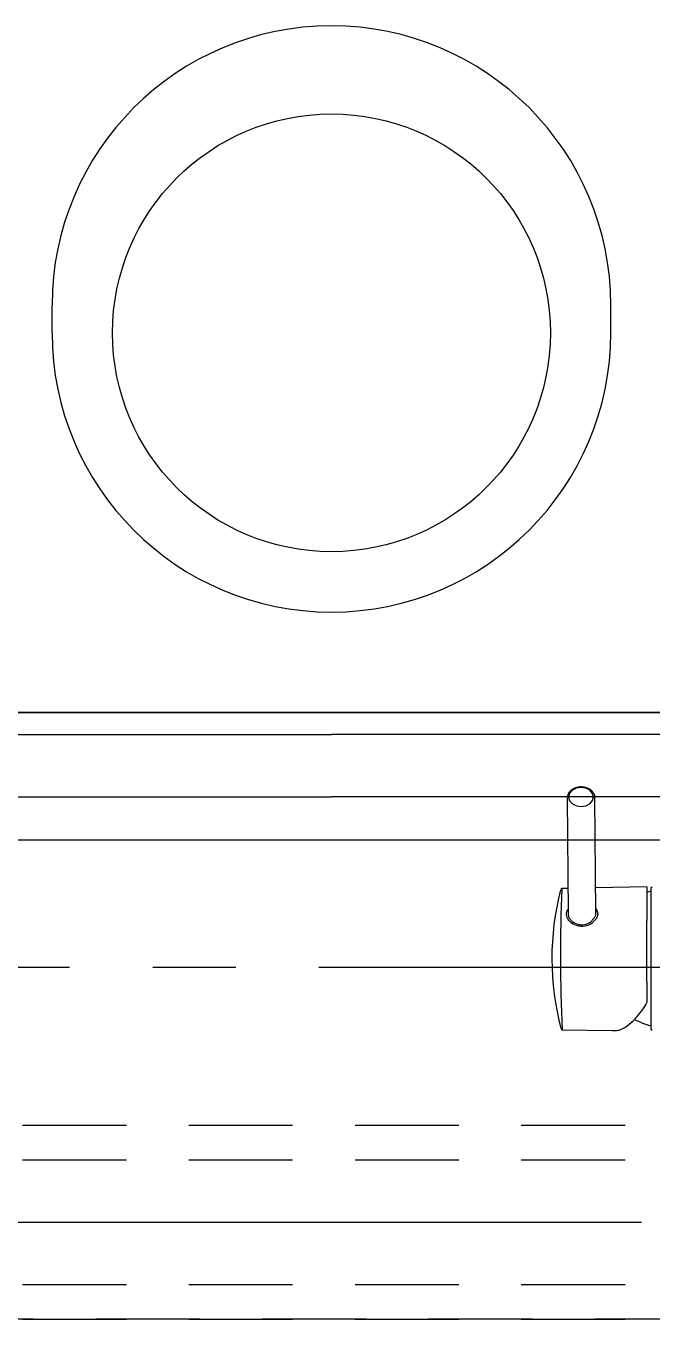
# Model space of a CAD drawing. Header units: millimetres. Extents: x 8300 to 98248, y -10383 to 40000.
# Drawn here: x 27594.2 to 27820.2, y 21773 to 22239.8 of the extents above; entities that cross this region are included whole.
import ezdxf

# ---------------------------------------------------------------- set-up
doc = ezdxf.new("R2010")
doc.units = ezdxf.units.MM
doc.header["$LTSCALE"] = 300
for name, pattern in [('CADEWA_LINE5', [1.2, 0.9, -0.1, 0.1, -0.1]), ('CADEWA_LINE6', [2.1, 1.8, -0.1, 0.1, -0.1]), ('DASH-S', [0.2, 0.125, -0.075])]:
    doc.linetypes.add(name, pattern=pattern)
doc.layers.add('K建0_壁', color=7, linetype='CONTINUOUS')
doc.layers.add('通り芯', color=7, linetype='CONTINUOUS')

msp = doc.modelspace()

# ---------------------------------------------------------------- linework, layer by layer
at = {"layer": 'K建0_壁', "color": 250, "linetype": 'Continuous', "lineweight": -3}
for p, q in [((27603.7, 22129), (27603.7, 22139)), ((27805.3, 22129), (27805.3, 22139)), ((27360.24, 21984), (27704.5, 21984)), ((28048.76, 21984), (27704.5, 21984)), ((27354, 21961.5), (27704.5, 21961.5)), ((28055, 21961.5), (27704.5, 21961.5)), ((27789.58, 21961.07), (27789.89, 21919.61)), ((27799.89, 21919.81), (27799.58, 21961.15)), ((27359, 21946), (28050, 21946)), ((27789.82, 21928.44), (27787.62, 21928.4)), ((27818.34, 21929.02), (27799.82, 21928.64)), ((27819.7, 21928.46), (27819.7, 21877.85)), ((27818.3, 21921.68), (27818.3, 21921.71)), ((27818.3, 21916.81), (27818.3, 21916.87)), ((27818.38, 21887.85), (27818.39, 21888.32)), ((27787.77, 21877.44), (27805.89, 21877.18))]:
    msp.add_line(p, q, dxfattribs=at)
at = {"layer": 'K建0_壁', "color": 250, "linetype": 'DASH-S', "lineweight": -3}
for p, q in [((27233, 21843), (29157, 21843)), ((27233, 21830.5), (29169.5, 21830.5)), ((27233, 21785.5), (29169.5, 21785.5)), ((29157, 21773), (27233, 21773)), ((27233, 21773), (29157, 21773))]:
    msp.add_line(p, q, dxfattribs=at)
at = {"layer": 'K建0_壁', "color": 250, "linetype": 'CADEWA_LINE5', "lineweight": -3}
msp.add_line((27186.31, 21808), (29227.32, 21808), dxfattribs=at)
at = {"layer": 'K建0_壁', "color": 250, "linetype": 'Continuous', "lineweight": -3}
for points in [[(27704.5, 21992), (27417, 21992), (27704.5, 21992), (27992, 21992)], [(27790.07, 21961.4), (27790.43, 21960.08), (27791.41, 21958.97), (27792.88, 21958.24), (27794.6, 21957.99), (27796.32, 21958.26), (27797.77, 21959.02), (27798.74, 21960.15), (27799.07, 21961.47), (27798.72, 21962.78), (27797.74, 21963.9), (27796.27, 21964.63), (27794.55, 21964.88), (27792.83, 21964.61), (27791.37, 21963.85), (27790.41, 21962.72)]]:
    msp.add_lwpolyline(points, close=True, dxfattribs=at)
for points in [[(27799.56, 21960.89), (27799.56, 21960.96), (27799.56, 21961.02), (27799.57, 21961.09), (27799.57, 21961.15), (27799.57, 21961.27), (27799.58, 21961.39), (27799.58, 21961.5), (27799.57, 21961.62), (27799.55, 21961.81), (27799.5, 21962), (27799.43, 21962.18), (27799.36, 21962.37), (27799.27, 21962.55), (27799.18, 21962.73), (27799.08, 21962.9), (27798.97, 21963.07), (27798.84, 21963.24), (27798.71, 21963.4), (27798.56, 21963.55), (27798.41, 21963.7), (27798.24, 21963.85), (27798.07, 21963.99), (27797.89, 21964.11), (27797.71, 21964.24), (27797.51, 21964.35), (27797.3, 21964.46), (27797.1, 21964.56), (27796.88, 21964.65), (27796.66, 21964.74), (27796.43, 21964.81), (27796.2, 21964.88), (27795.97, 21964.94), (27795.73, 21964.98), (27795.49, 21965.02), (27795.24, 21965.05), (27795, 21965.07), (27794.75, 21965.08), (27794.5, 21965.08), (27794.26, 21965.08), (27794.01, 21965.06), (27793.77, 21965.03), (27793.52, 21964.99), (27793.28, 21964.95), (27793.04, 21964.89), (27792.81, 21964.83), (27792.58, 21964.76), (27792.36, 21964.67), (27792.13, 21964.58), (27791.92, 21964.48), (27791.71, 21964.38), (27791.51, 21964.26), (27791.31, 21964.13), (27791.13, 21964), (27790.95, 21963.87), (27790.79, 21963.72), (27790.62, 21963.56), (27790.47, 21963.41), (27790.33, 21963.24), (27790.2, 21963.07), (27790.08, 21962.89), (27789.98, 21962.72), (27789.89, 21962.54), (27789.81, 21962.35), (27789.73, 21962.16), (27789.67, 21962.01), (27789.62, 21961.85), (27789.59, 21961.7), (27789.57, 21961.54), (27789.57, 21961.46), (27789.58, 21961.38), (27789.58, 21961.3), (27789.59, 21961.21), (27789.59, 21961.19), (27789.6, 21961.17), (27789.6, 21961.15), (27789.6, 21961.13)], [(27799.57, 21960.91), (27799.57, 21960.94), (27799.57, 21960.97), (27799.58, 21961), (27799.58, 21961.03), (27799.58, 21961.06), (27799.58, 21961.09), (27799.58, 21961.12), (27799.58, 21961.15)], [(27799.95, 21921.05), (27799.99, 21920.98), (27800.04, 21920.92), (27800.08, 21920.85), (27800.12, 21920.78), (27800.15, 21920.71), (27800.18, 21920.63), (27800.21, 21920.56), (27800.24, 21920.49), (27800.36, 21920.16), (27800.47, 21919.82), (27800.54, 21919.49), (27800.57, 21919.14), (27800.54, 21918.83), (27800.47, 21918.52), (27800.37, 21918.22), (27800.22, 21917.93), (27800.04, 21917.66), (27799.83, 21917.41), (27799.61, 21917.17), (27799.38, 21916.94)], [(27799.38, 21916.94), (27799.18, 21916.67), (27798.98, 21916.42), (27798.77, 21916.17), (27798.54, 21915.95), (27798.24, 21915.72), (27797.93, 21915.53), (27797.59, 21915.36), (27797.24, 21915.22), (27796.56, 21914.99), (27795.86, 21914.83), (27795.15, 21914.75), (27794.43, 21914.75), (27794.05, 21914.78), (27793.67, 21914.84), (27793.3, 21914.92), (27792.93, 21915.03), (27792.29, 21915.27), (27791.68, 21915.58), (27791.11, 21915.96), (27790.58, 21916.4), (27790.34, 21916.65), (27790.12, 21916.91), (27789.91, 21917.19), (27789.74, 21917.48), (27789.54, 21917.93), (27789.4, 21918.4), (27789.32, 21918.89), (27789.3, 21919.39), (27789.31, 21919.59), (27789.33, 21919.79), (27789.37, 21919.99), (27789.43, 21920.18), (27789.51, 21920.35), (27789.6, 21920.52), (27789.71, 21920.69), (27789.82, 21920.85)], [(27789.89, 21919.62), (27789.89, 21919.57), (27789.89, 21919.52), (27789.89, 21919.47), (27789.89, 21919.42), (27789.9, 21919.37), (27789.9, 21919.31), (27789.91, 21919.26), (27789.91, 21919.21), (27789.95, 21918.9), (27790, 21918.58), (27790.07, 21918.28), (27790.18, 21917.98), (27790.32, 21917.7), (27790.49, 21917.44), (27790.7, 21917.2), (27790.92, 21916.97), (27791.4, 21916.55), (27791.92, 21916.18), (27792.47, 21915.88), (27793.06, 21915.65), (27793.4, 21915.54), (27793.74, 21915.46), (27794.09, 21915.41), (27794.44, 21915.37), (27795.1, 21915.37), (27795.75, 21915.44), (27796.39, 21915.59), (27797.01, 21915.81), (27797.33, 21915.95), (27797.64, 21916.11), (27797.93, 21916.29), (27798.2, 21916.51), (27798.41, 21916.72), (27798.6, 21916.95), (27798.78, 21917.19), (27798.96, 21917.43)], [(27798.96, 21917.43), (27799.12, 21917.61), (27799.28, 21917.79), (27799.43, 21917.97), (27799.57, 21918.17), (27799.68, 21918.37), (27799.77, 21918.58), (27799.84, 21918.8), (27799.89, 21919.02), (27799.91, 21919.22), (27799.91, 21919.42), (27799.9, 21919.62), (27799.89, 21919.82)], [(27818.39, 21888.32), (27818.38, 21888.35), (27818.38, 21888.39), (27818.38, 21888.42), (27818.38, 21888.46), (27818.38, 21888.49), (27818.38, 21888.53), (27818.38, 21888.56), (27818.38, 21888.6), (27818.38, 21888.63), (27818.38, 21888.67), (27818.38, 21888.71), (27818.38, 21888.74), (27818.38, 21888.81), (27818.38, 21888.87), (27818.38, 21888.94), (27818.38, 21889), (27818.38, 21889.07), (27818.38, 21889.14), (27818.38, 21889.2), (27818.38, 21889.27), (27818.38, 21889.34), (27818.38, 21889.41), (27818.38, 21889.47), (27818.38, 21889.54), (27818.38, 21889.61), (27818.38, 21889.67), (27818.38, 21889.74), (27818.38, 21889.81), (27818.38, 21889.88), (27818.38, 21889.95), (27818.38, 21890.01), (27818.38, 21890.08), (27818.38, 21890.15), (27818.38, 21890.22), (27818.37, 21890.29), (27818.37, 21890.36), (27818.37, 21890.43), (27818.37, 21890.49), (27818.37, 21890.56), (27818.37, 21890.63), (27818.37, 21890.7), (27818.37, 21890.77), (27818.37, 21890.84), (27818.37, 21890.91), (27818.37, 21890.98), (27818.37, 21891.05), (27818.37, 21891.12), (27818.37, 21891.19), (27818.37, 21891.26), (27818.37, 21891.33), (27818.37, 21891.4), (27818.37, 21891.47), (27818.37, 21891.54), (27818.37, 21891.61), (27818.37, 21891.69), (27818.37, 21891.76), (27818.37, 21891.83), (27818.37, 21891.9), (27818.37, 21891.97), (27818.37, 21892.04), (27818.37, 21892.11), (27818.37, 21892.19), (27818.37, 21892.26), (27818.36, 21892.33), (27818.36, 21892.4), (27818.36, 21892.47), (27818.36, 21892.55), (27818.36, 21892.62), (27818.36, 21892.69), (27818.36, 21892.76), (27818.36, 21892.84), (27818.36, 21892.91), (27818.36, 21892.98), (27818.36, 21893.06), (27818.36, 21893.13), (27818.36, 21893.2), (27818.36, 21893.28), (27818.36, 21893.35), (27818.36, 21893.42), (27818.36, 21893.5), (27818.36, 21893.57), (27818.36, 21893.64), (27818.36, 21893.72), (27818.36, 21893.79), (27818.36, 21893.87), (27818.36, 21893.94), (27818.36, 21894.01), (27818.36, 21894.09), (27818.36, 21894.16), (27818.36, 21894.24), (27818.36, 21894.31), (27818.36, 21894.39), (27818.36, 21894.46), (27818.36, 21894.54), (27818.35, 21894.61), (27818.35, 21894.69), (27818.35, 21894.76), (27818.35, 21894.84), (27818.35, 21894.91), (27818.35, 21894.99), (27818.35, 21895.06), (27818.35, 21895.14), (27818.35, 21895.21), (27818.35, 21895.29), (27818.35, 21895.36), (27818.35, 21895.44), (27818.35, 21895.52), (27818.35, 21895.59), (27818.35, 21895.67), (27818.35, 21895.74), (27818.35, 21895.82), (27818.35, 21895.9), (27818.35, 21895.97), (27818.35, 21896.05), (27818.35, 21896.12), (27818.35, 21896.2), (27818.35, 21896.28), (27818.35, 21896.35), (27818.35, 21896.43), (27818.35, 21896.51), (27818.35, 21896.58), (27818.35, 21896.66), (27818.35, 21896.74), (27818.35, 21896.82), (27818.35, 21896.89), (27818.35, 21896.97), (27818.35, 21897.05), (27818.34, 21897.12), (27818.34, 21897.2), (27818.34, 21897.28), (27818.34, 21897.36), (27818.34, 21897.43), (27818.34, 21897.51), (27818.34, 21897.59), (27818.34, 21897.67), (27818.34, 21897.74), (27818.34, 21897.82), (27818.34, 21897.9), (27818.34, 21897.98), (27818.34, 21898.06), (27818.34, 21898.13), (27818.34, 21898.21), (27818.34, 21898.29), (27818.34, 21898.37), (27818.34, 21898.45), (27818.34, 21898.52), (27818.34, 21898.6), (27818.34, 21898.68), (27818.34, 21898.76), (27818.34, 21898.84), (27818.34, 21898.91), (27818.34, 21898.99), (27818.34, 21899.07), (27818.34, 21899.15), (27818.34, 21899.23), (27818.34, 21899.31), (27818.34, 21899.39), (27818.34, 21899.46), (27818.34, 21899.54), (27818.34, 21899.62), (27818.34, 21899.7), (27818.34, 21899.78), (27818.33, 21899.86), (27818.33, 21899.94), (27818.33, 21900.02), (27818.33, 21900.1), (27818.33, 21900.17), (27818.33, 21900.25), (27818.33, 21900.33), (27818.33, 21900.41), (27818.33, 21900.49), (27818.33, 21900.57), (27818.33, 21900.65), (27818.33, 21900.73), (27818.33, 21900.81), (27818.33, 21900.89), (27818.33, 21900.96), (27818.33, 21901.04), (27818.33, 21901.12), (27818.33, 21901.2), (27818.33, 21901.28), (27818.33, 21901.36), (27818.33, 21901.44), (27818.33, 21901.52), (27818.33, 21901.6), (27818.33, 21901.68), (27818.33, 21901.76), (27818.33, 21901.84), (27818.33, 21901.92), (27818.33, 21902), (27818.33, 21902.08), (27818.33, 21902.15), (27818.33, 21902.23), (27818.33, 21902.31), (27818.33, 21902.39), (27818.33, 21902.47), (27818.33, 21902.55), (27818.33, 21902.63), (27818.33, 21902.71), (27818.33, 21902.79), (27818.33, 21902.87), (27818.33, 21902.95), (27818.32, 21903.03), (27818.32, 21903.11), (27818.32, 21903.19), (27818.32, 21903.27), (27818.32, 21903.35), (27818.32, 21903.43), (27818.32, 21903.5), (27818.32, 21903.58), (27818.32, 21903.66), (27818.32, 21903.74), (27818.32, 21903.82), (27818.32, 21903.9), (27818.32, 21903.98), (27818.32, 21904.06), (27818.32, 21904.14), (27818.32, 21904.22), (27818.32, 21904.3), (27818.32, 21904.38), (27818.32, 21904.46), (27818.32, 21904.54), (27818.32, 21904.62), (27818.32, 21904.7), (27818.32, 21904.78), (27818.32, 21904.85), (27818.32, 21904.93), (27818.32, 21905.01), (27818.32, 21905.09), (27818.32, 21905.17), (27818.32, 21905.25), (27818.32, 21905.33), (27818.32, 21905.41), (27818.32, 21905.49), (27818.32, 21905.57), (27818.32, 21905.65), (27818.32, 21905.73), (27818.32, 21905.8), (27818.32, 21905.88), (27818.32, 21905.96), (27818.32, 21906.04), (27818.32, 21906.12), (27818.32, 21906.2), (27818.32, 21906.28), (27818.32, 21906.36), (27818.32, 21906.44), (27818.32, 21906.51), (27818.32, 21906.59), (27818.31, 21906.67), (27818.31, 21906.75), (27818.31, 21906.83), (27818.31, 21906.91), (27818.31, 21906.99), (27818.31, 21907.06), (27818.31, 21907.14), (27818.31, 21907.22), (27818.31, 21907.3), (27818.31, 21907.38), (27818.31, 21907.46), (27818.31, 21907.53), (27818.31, 21907.61), (27818.31, 21907.69), (27818.31, 21907.77), (27818.31, 21907.85), (27818.31, 21907.92), (27818.31, 21908), (27818.31, 21908.08), (27818.31, 21908.16), (27818.31, 21908.24), (27818.31, 21908.31), (27818.31, 21908.39), (27818.31, 21908.47), (27818.31, 21908.55), (27818.31, 21908.62), (27818.31, 21908.7), (27818.31, 21908.78), (27818.31, 21908.86), (27818.31, 21908.93), (27818.31, 21909.01), (27818.31, 21909.09), (27818.31, 21909.17), (27818.31, 21909.24), (27818.31, 21909.32), (27818.31, 21909.4), (27818.31, 21909.47), (27818.31, 21909.55), (27818.31, 21909.63), (27818.31, 21909.7), (27818.31, 21909.71), (27818.31, 21909.71), (27818.31, 21909.72), (27818.31, 21909.72), (27818.31, 21909.73), (27818.31, 21909.73), (27818.31, 21909.73), (27818.31, 21909.74), (27818.31, 21909.74), (27818.31, 21909.75), (27818.31, 21909.75), (27818.31, 21909.76), (27818.31, 21909.76), (27818.31, 21909.76), (27818.31, 21909.77), (27818.31, 21909.77), (27818.31, 21909.78), (27818.31, 21909.78), (27818.31, 21909.79), (27818.31, 21909.79), (27818.31, 21909.79), (27818.31, 21909.8), (27818.31, 21909.8), (27818.31, 21909.81), (27818.31, 21909.81), (27818.31, 21909.82), (27818.31, 21909.82), (27818.31, 21909.82), (27818.31, 21909.83), (27818.31, 21909.83), (27818.31, 21909.84), (27818.31, 21909.84), (27818.31, 21909.85), (27818.31, 21909.85), (27818.31, 21909.85), (27818.31, 21909.86), (27818.31, 21909.86), (27818.31, 21909.87), (27818.31, 21909.87), (27818.31, 21909.88), (27818.31, 21909.88), (27818.31, 21909.88), (27818.31, 21909.89), (27818.31, 21909.89), (27818.31, 21909.9), (27818.31, 21909.9), (27818.31, 21909.91), (27818.31, 21909.91), (27818.31, 21909.91), (27818.31, 21909.92), (27818.31, 21909.92), (27818.31, 21909.93), (27818.31, 21909.93), (27818.31, 21909.94), (27818.31, 21909.94), (27818.31, 21909.94), (27818.31, 21909.95), (27818.31, 21909.95), (27818.31, 21909.96), (27818.31, 21909.96), (27818.31, 21909.97), (27818.31, 21909.97), (27818.31, 21909.97), (27818.31, 21909.98), (27818.31, 21909.98), (27818.31, 21909.99), (27818.31, 21909.99), (27818.31, 21910), (27818.31, 21910), (27818.31, 21910), (27818.31, 21910.01), (27818.31, 21910.01), (27818.31, 21910.02), (27818.31, 21910.02), (27818.31, 21910.03), (27818.31, 21910.03), (27818.31, 21910.03), (27818.31, 21910.04), (27818.31, 21910.04), (27818.31, 21910.05), (27818.31, 21910.05), (27818.31, 21910.06), (27818.31, 21910.06), (27818.31, 21910.06), (27818.31, 21910.07), (27818.31, 21910.07), (27818.31, 21910.08), (27818.31, 21910.08), (27818.31, 21910.09), (27818.31, 21910.09), (27818.31, 21910.09), (27818.31, 21910.1), (27818.31, 21910.1), (27818.31, 21910.11), (27818.31, 21910.11), (27818.31, 21910.12), (27818.31, 21910.12), (27818.31, 21910.12), (27818.31, 21910.13), (27818.31, 21910.13), (27818.31, 21910.14), (27818.31, 21910.14), (27818.31, 21910.15), (27818.31, 21910.15), (27818.31, 21910.15), (27818.31, 21910.16), (27818.31, 21910.16), (27818.31, 21910.17), (27818.31, 21910.17), (27818.31, 21910.18), (27818.31, 21910.18), (27818.31, 21910.18), (27818.31, 21910.19), (27818.31, 21910.19), (27818.31, 21910.2), (27818.31, 21910.2), (27818.31, 21910.21), (27818.31, 21910.21), (27818.31, 21910.21), (27818.31, 21910.22), (27818.31, 21910.22), (27818.31, 21910.23), (27818.31, 21910.23), (27818.31, 21910.24), (27818.31, 21910.24), (27818.31, 21910.24), (27818.31, 21910.25), (27818.31, 21910.25), (27818.31, 21910.26), (27818.31, 21910.26), (27818.31, 21910.27), (27818.31, 21910.27), (27818.31, 21910.27), (27818.31, 21910.28), (27818.31, 21910.28), (27818.31, 21910.29), (27818.31, 21910.29), (27818.31, 21910.3), (27818.31, 21910.3), (27818.31, 21910.3), (27818.31, 21910.31), (27818.31, 21910.31), (27818.31, 21910.32), (27818.31, 21910.32), (27818.31, 21910.33), (27818.31, 21910.33), (27818.31, 21910.33), (27818.31, 21910.34), (27818.31, 21910.34), (27818.31, 21910.35), (27818.31, 21910.35), (27818.31, 21910.36), (27818.31, 21910.36), (27818.31, 21910.36), (27818.31, 21910.37), (27818.31, 21910.37), (27818.31, 21910.38), (27818.31, 21910.38), (27818.31, 21910.39), (27818.31, 21910.39), (27818.31, 21910.39), (27818.31, 21910.4), (27818.31, 21910.4), (27818.31, 21910.41), (27818.31, 21910.41), (27818.31, 21910.42), (27818.31, 21910.42), (27818.31, 21910.42), (27818.31, 21910.43), (27818.31, 21910.43), (27818.31, 21910.44), (27818.31, 21910.44), (27818.31, 21910.45), (27818.31, 21910.45), (27818.31, 21910.46), (27818.31, 21910.46), (27818.31, 21910.46), (27818.31, 21910.47), (27818.31, 21910.47), (27818.31, 21910.48), (27818.31, 21910.48), (27818.31, 21910.49), (27818.31, 21910.49), (27818.31, 21910.49), (27818.31, 21910.5), (27818.31, 21910.5), (27818.31, 21910.51), (27818.31, 21910.51), (27818.31, 21910.52), (27818.31, 21910.52), (27818.31, 21910.52), (27818.31, 21910.53), (27818.31, 21910.53), (27818.31, 21910.54), (27818.31, 21910.54), (27818.31, 21910.55), (27818.31, 21910.55), (27818.31, 21910.55), (27818.31, 21910.56), (27818.31, 21910.56), (27818.31, 21910.57), (27818.31, 21910.57), (27818.31, 21910.58), (27818.31, 21910.58), (27818.31, 21910.58), (27818.31, 21910.59), (27818.31, 21910.59), (27818.31, 21910.6), (27818.31, 21910.6), (27818.31, 21910.61), (27818.31, 21910.61), (27818.31, 21910.61), (27818.31, 21910.62), (27818.31, 21910.62), (27818.31, 21910.63), (27818.31, 21910.63), (27818.31, 21910.64), (27818.31, 21910.64), (27818.31, 21910.64), (27818.31, 21910.65), (27818.31, 21910.65), (27818.31, 21910.66), (27818.31, 21910.66), (27818.31, 21910.67), (27818.31, 21910.67), (27818.31, 21910.67), (27818.31, 21910.68), (27818.31, 21910.68), (27818.31, 21910.69), (27818.31, 21910.69), (27818.31, 21910.7), (27818.31, 21910.7), (27818.31, 21910.7), (27818.31, 21910.71), (27818.31, 21910.71), (27818.31, 21910.72), (27818.31, 21910.72), (27818.31, 21910.73), (27818.31, 21910.73), (27818.31, 21910.73), (27818.31, 21910.74), (27818.31, 21910.74), (27818.31, 21910.75), (27818.31, 21910.75), (27818.31, 21910.76), (27818.31, 21910.76), (27818.31, 21910.76), (27818.31, 21910.77), (27818.31, 21910.77), (27818.31, 21910.78), (27818.31, 21910.78), (27818.31, 21910.79), (27818.31, 21910.79), (27818.31, 21910.79), (27818.31, 21910.8), (27818.31, 21910.8), (27818.31, 21910.81), (27818.31, 21910.81), (27818.31, 21910.82), (27818.31, 21910.82), (27818.31, 21910.82), (27818.31, 21910.83), (27818.31, 21910.83), (27818.31, 21910.84), (27818.31, 21910.84), (27818.31, 21910.85), (27818.31, 21910.85), (27818.31, 21910.85), (27818.31, 21910.86), (27818.31, 21910.86), (27818.31, 21910.87), (27818.31, 21910.87), (27818.31, 21910.88), (27818.31, 21910.88), (27818.31, 21910.88), (27818.31, 21910.89), (27818.31, 21910.89), (27818.31, 21910.9), (27818.31, 21910.9), (27818.31, 21910.91), (27818.31, 21910.91), (27818.31, 21910.91), (27818.31, 21910.92), (27818.31, 21910.92), (27818.31, 21910.93), (27818.31, 21910.93), (27818.31, 21910.94), (27818.31, 21910.94), (27818.31, 21910.94), (27818.31, 21910.95), (27818.31, 21910.95), (27818.31, 21910.96), (27818.31, 21910.96), (27818.31, 21910.97), (27818.31, 21910.97), (27818.31, 21910.97), (27818.31, 21910.98), (27818.31, 21910.98), (27818.31, 21910.99), (27818.31, 21910.99), (27818.31, 21911), (27818.31, 21911), (27818.31, 21911), (27818.31, 21911.01), (27818.31, 21911.01), (27818.31, 21911.02), (27818.31, 21911.02), (27818.31, 21911.03), (27818.31, 21911.03), (27818.31, 21911.03), (27818.31, 21911.04), (27818.31, 21911.04), (27818.31, 21911.05), (27818.31, 21911.05), (27818.31, 21911.06), (27818.31, 21911.06), (27818.31, 21911.07), (27818.31, 21911.07), (27818.31, 21911.07), (27818.31, 21911.08), (27818.31, 21911.08), (27818.31, 21911.09), (27818.31, 21911.09), (27818.31, 21911.1), (27818.31, 21911.1), (27818.31, 21911.1), (27818.31, 21911.11), (27818.31, 21911.11), (27818.31, 21911.12), (27818.31, 21911.12), (27818.31, 21911.13), (27818.31, 21911.13), (27818.31, 21911.13), (27818.31, 21911.14), (27818.31, 21911.14), (27818.31, 21911.15), (27818.31, 21911.15), (27818.31, 21911.16), (27818.31, 21911.16), (27818.31, 21911.16), (27818.31, 21911.17), (27818.31, 21911.17), (27818.31, 21911.18), (27818.31, 21911.18), (27818.31, 21911.19), (27818.31, 21911.19), (27818.31, 21911.19), (27818.31, 21911.2), (27818.31, 21911.2), (27818.31, 21911.21), (27818.31, 21911.21), (27818.31, 21911.22), (27818.31, 21911.22), (27818.31, 21911.22), (27818.31, 21911.23), (27818.31, 21911.23), (27818.31, 21911.24), (27818.31, 21911.24), (27818.31, 21911.25), (27818.31, 21911.25), (27818.31, 21911.25), (27818.31, 21911.26), (27818.3, 21911.26), (27818.3, 21911.27), (27818.3, 21911.27), (27818.3, 21911.28), (27818.3, 21911.28), (27818.3, 21911.28), (27818.3, 21911.29), (27818.3, 21911.29), (27818.3, 21911.3), (27818.3, 21911.3), (27818.3, 21911.31), (27818.3, 21911.31), (27818.3, 21911.31), (27818.3, 21911.32), (27818.3, 21911.32), (27818.3, 21911.33), (27818.3, 21911.33), (27818.3, 21911.34), (27818.3, 21911.34), (27818.3, 21911.34), (27818.3, 21911.35), (27818.3, 21911.35), (27818.3, 21911.36), (27818.3, 21911.36), (27818.3, 21911.37), (27818.3, 21911.37), (27818.3, 21911.37), (27818.3, 21911.38), (27818.3, 21911.38), (27818.3, 21911.39), (27818.3, 21911.39), (27818.3, 21911.4), (27818.3, 21911.4), (27818.3, 21911.4), (27818.3, 21911.41), (27818.3, 21911.41), (27818.3, 21911.42), (27818.3, 21911.42), (27818.3, 21911.43), (27818.3, 21911.43), (27818.3, 21911.44), (27818.3, 21911.44), (27818.3, 21911.44), (27818.3, 21911.45), (27818.3, 21911.45), (27818.3, 21911.46), (27818.3, 21911.46), (27818.3, 21911.47), (27818.3, 21911.47), (27818.3, 21911.47), (27818.3, 21911.48), (27818.3, 21911.48), (27818.3, 21911.49), (27818.3, 21911.49), (27818.3, 21911.5), (27818.3, 21911.5), (27818.3, 21911.5), (27818.3, 21911.51), (27818.3, 21911.51), (27818.3, 21911.52), (27818.3, 21911.52), (27818.3, 21911.53), (27818.3, 21911.53), (27818.3, 21911.53), (27818.3, 21911.54), (27818.3, 21911.54), (27818.3, 21911.55), (27818.3, 21911.55), (27818.3, 21911.56), (27818.3, 21911.56), (27818.3, 21911.56), (27818.3, 21911.57), (27818.3, 21911.57), (27818.3, 21911.58), (27818.3, 21911.58), (27818.3, 21911.59), (27818.3, 21911.59), (27818.3, 21911.59), (27818.3, 21911.6), (27818.3, 21911.6), (27818.3, 21911.61), (27818.3, 21911.61), (27818.3, 21911.62), (27818.3, 21911.62), (27818.3, 21911.62), (27818.3, 21911.63), (27818.3, 21911.63), (27818.3, 21911.64), (27818.3, 21911.64), (27818.3, 21911.65), (27818.3, 21911.65), (27818.3, 21911.65), (27818.3, 21911.66), (27818.3, 21911.66), (27818.3, 21911.67), (27818.3, 21911.67), (27818.3, 21911.68), (27818.3, 21911.68), (27818.3, 21911.68), (27818.3, 21911.69), (27818.3, 21911.69), (27818.3, 21911.7), (27818.3, 21911.7), (27818.3, 21911.71), (27818.3, 21911.71), (27818.3, 21911.72), (27818.3, 21911.72), (27818.3, 21911.72), (27818.3, 21911.73), (27818.3, 21911.73), (27818.3, 21911.74), (27818.3, 21911.74), (27818.3, 21911.75), (27818.3, 21911.75), (27818.3, 21911.75), (27818.3, 21911.76), (27818.3, 21911.76), (27818.3, 21911.77), (27818.3, 21911.77), (27818.3, 21911.78), (27818.3, 21911.78), (27818.3, 21911.78), (27818.3, 21911.79), (27818.3, 21911.79), (27818.3, 21911.8), (27818.3, 21911.8), (27818.3, 21911.81), (27818.3, 21911.81), (27818.3, 21911.81), (27818.3, 21911.82), (27818.3, 21911.82), (27818.3, 21911.83), (27818.3, 21911.83), (27818.3, 21911.84), (27818.3, 21911.84), (27818.3, 21911.84), (27818.3, 21911.85), (27818.3, 21911.85), (27818.3, 21911.86), (27818.3, 21911.86), (27818.3, 21911.87), (27818.3, 21911.87), (27818.3, 21911.87), (27818.3, 21911.88), (27818.3, 21911.88), (27818.3, 21911.89), (27818.3, 21911.89), (27818.3, 21911.9), (27818.3, 21911.9), (27818.3, 21911.9), (27818.3, 21911.91), (27818.3, 21911.91), (27818.3, 21911.92), (27818.3, 21911.92), (27818.3, 21911.93), (27818.3, 21911.93), (27818.3, 21911.94), (27818.3, 21911.94), (27818.3, 21911.94), (27818.3, 21911.95), (27818.3, 21911.95), (27818.3, 21911.96), (27818.3, 21911.96), (27818.3, 21911.97), (27818.3, 21911.97), (27818.3, 21911.97), (27818.3, 21911.98), (27818.3, 21911.98), (27818.3, 21911.99), (27818.3, 21911.99), (27818.3, 21912), (27818.3, 21912), (27818.3, 21912), (27818.3, 21912.01), (27818.3, 21912.01), (27818.3, 21912.02), (27818.3, 21912.02), (27818.3, 21912.03), (27818.3, 21912.03), (27818.3, 21912.03), (27818.3, 21912.04), (27818.3, 21912.04), (27818.3, 21912.05), (27818.3, 21912.05), (27818.3, 21912.06), (27818.3, 21912.06), (27818.3, 21912.06), (27818.3, 21912.07), (27818.3, 21912.07), (27818.3, 21912.08), (27818.3, 21912.08), (27818.3, 21912.09), (27818.3, 21912.09), (27818.3, 21912.1), (27818.3, 21912.1), (27818.3, 21912.1), (27818.3, 21912.11), (27818.3, 21912.11), (27818.3, 21912.12), (27818.3, 21912.12), (27818.3, 21912.13), (27818.3, 21912.13), (27818.3, 21912.13), (27818.3, 21912.14), (27818.3, 21912.14), (27818.3, 21912.15), (27818.3, 21912.15), (27818.3, 21912.16), (27818.3, 21912.16), (27818.3, 21912.16), (27818.3, 21912.17), (27818.3, 21912.17), (27818.3, 21912.18), (27818.3, 21912.18), (27818.3, 21912.19), (27818.3, 21912.19), (27818.3, 21912.19), (27818.3, 21912.2), (27818.3, 21912.2), (27818.3, 21912.21), (27818.3, 21912.21), (27818.3, 21912.22), (27818.3, 21912.22), (27818.3, 21912.22), (27818.3, 21912.23), (27818.3, 21912.23), (27818.3, 21912.24), (27818.3, 21912.24), (27818.3, 21912.25), (27818.3, 21912.25), (27818.3, 21912.26), (27818.3, 21912.26), (27818.3, 21912.26), (27818.3, 21912.27), (27818.3, 21912.27), (27818.3, 21912.28), (27818.3, 21912.28), (27818.3, 21912.29), (27818.3, 21912.29), (27818.3, 21912.29), (27818.3, 21912.3), (27818.3, 21912.3), (27818.3, 21912.31), (27818.3, 21912.31), (27818.3, 21912.32), (27818.3, 21912.32), (27818.3, 21912.32), (27818.3, 21912.33), (27818.3, 21912.33), (27818.3, 21912.34), (27818.3, 21912.34), (27818.3, 21912.35), (27818.3, 21912.35), (27818.3, 21912.35), (27818.3, 21912.36), (27818.3, 21912.36), (27818.3, 21912.37), (27818.3, 21912.37), (27818.3, 21912.38), (27818.3, 21912.38), (27818.3, 21912.38), (27818.3, 21912.39), (27818.3, 21912.39), (27818.3, 21912.4), (27818.3, 21912.4), (27818.3, 21912.41), (27818.3, 21912.41), (27818.3, 21912.42), (27818.3, 21912.42), (27818.3, 21912.42), (27818.3, 21912.43), (27818.3, 21912.43), (27818.3, 21912.44), (27818.3, 21912.44), (27818.3, 21912.45), (27818.3, 21912.45), (27818.3, 21912.45), (27818.3, 21912.46), (27818.3, 21912.46), (27818.3, 21912.47), (27818.3, 21912.47), (27818.3, 21912.48), (27818.3, 21912.48), (27818.3, 21912.48), (27818.3, 21912.49), (27818.3, 21912.49), (27818.3, 21912.5), (27818.3, 21912.5), (27818.3, 21912.51), (27818.3, 21912.51), (27818.3, 21912.51), (27818.3, 21912.52), (27818.3, 21912.52), (27818.3, 21912.53), (27818.3, 21912.53), (27818.3, 21912.54), (27818.3, 21912.54), (27818.3, 21912.55), (27818.3, 21912.55), (27818.3, 21912.55), (27818.3, 21912.56), (27818.3, 21912.56), (27818.3, 21912.57), (27818.3, 21912.57), (27818.3, 21912.58), (27818.3, 21912.58), (27818.3, 21912.58), (27818.3, 21912.59), (27818.3, 21912.59), (27818.3, 21912.6), (27818.3, 21912.6), (27818.3, 21912.61), (27818.3, 21912.61), (27818.3, 21912.61), (27818.3, 21912.62), (27818.3, 21912.62), (27818.3, 21912.63), (27818.3, 21912.63), (27818.3, 21912.64), (27818.3, 21912.64), (27818.3, 21912.65), (27818.3, 21912.65), (27818.3, 21912.65), (27818.3, 21912.66), (27818.3, 21912.66), (27818.3, 21912.67), (27818.3, 21912.67), (27818.3, 21912.68), (27818.3, 21912.68), (27818.3, 21912.68), (27818.3, 21912.69), (27818.3, 21912.69), (27818.3, 21912.7), (27818.3, 21912.7), (27818.3, 21912.71), (27818.3, 21912.71), (27818.3, 21912.71), (27818.3, 21912.72), (27818.3, 21912.72), (27818.3, 21912.73), (27818.3, 21912.73), (27818.3, 21912.74), (27818.3, 21912.74), (27818.3, 21912.75), (27818.3, 21912.75), (27818.3, 21912.75), (27818.3, 21912.76), (27818.3, 21912.76), (27818.3, 21912.77), (27818.3, 21912.77), (27818.3, 21912.78), (27818.3, 21912.78), (27818.3, 21912.78), (27818.3, 21912.79), (27818.3, 21912.79), (27818.3, 21912.8), (27818.3, 21912.8), (27818.3, 21912.81), (27818.3, 21912.81), (27818.3, 21912.81), (27818.3, 21912.82), (27818.3, 21912.82), (27818.3, 21912.83), (27818.3, 21912.83), (27818.3, 21912.84), (27818.3, 21912.84), (27818.3, 21912.85), (27818.3, 21912.85), (27818.3, 21912.85), (27818.3, 21912.86), (27818.3, 21912.86), (27818.3, 21912.87), (27818.3, 21912.87), (27818.3, 21912.88), (27818.3, 21912.88), (27818.3, 21912.88), (27818.3, 21912.89), (27818.3, 21912.89), (27818.3, 21912.9), (27818.3, 21912.9), (27818.3, 21912.91), (27818.3, 21912.91), (27818.3, 21912.92), (27818.3, 21912.92), (27818.3, 21912.92), (27818.3, 21912.93), (27818.3, 21912.93), (27818.3, 21912.94), (27818.3, 21912.94), (27818.3, 21912.95), (27818.3, 21912.95), (27818.3, 21912.95), (27818.3, 21912.96), (27818.3, 21912.96), (27818.3, 21912.97), (27818.3, 21912.97), (27818.3, 21912.98), (27818.3, 21912.98), (27818.3, 21912.98), (27818.3, 21912.99), (27818.3, 21912.99), (27818.3, 21913), (27818.3, 21913), (27818.3, 21913.01), (27818.3, 21913.01), (27818.3, 21913.02), (27818.3, 21913.02), (27818.3, 21913.02), (27818.3, 21913.03), (27818.3, 21913.03), (27818.3, 21913.04), (27818.3, 21913.04), (27818.3, 21913.05), (27818.3, 21913.05), (27818.3, 21913.05), (27818.3, 21913.06), (27818.3, 21913.06), (27818.3, 21913.07), (27818.3, 21913.07), (27818.3, 21913.08), (27818.3, 21913.08), (27818.3, 21913.09), (27818.3, 21913.09), (27818.3, 21913.09), (27818.3, 21913.1), (27818.3, 21913.1), (27818.3, 21913.11), (27818.3, 21913.11), (27818.3, 21913.12), (27818.3, 21913.12), (27818.3, 21913.12), (27818.3, 21913.13), (27818.3, 21913.13), (27818.3, 21913.14), (27818.3, 21913.14), (27818.3, 21913.15), (27818.3, 21913.15), (27818.3, 21913.16), (27818.3, 21913.16), (27818.3, 21913.16), (27818.3, 21913.17), (27818.3, 21913.17), (27818.3, 21913.18), (27818.3, 21913.18), (27818.3, 21913.19), (27818.3, 21913.19), (27818.3, 21913.19), (27818.3, 21913.2), (27818.3, 21913.2), (27818.3, 21913.21), (27818.3, 21913.21), (27818.3, 21913.22), (27818.3, 21913.22), (27818.3, 21913.23), (27818.3, 21913.23), (27818.3, 21913.23), (27818.3, 21913.24), (27818.3, 21913.24), (27818.3, 21913.25), (27818.3, 21913.25), (27818.3, 21913.26), (27818.3, 21913.26), (27818.3, 21913.26), (27818.3, 21913.27), (27818.3, 21913.27), (27818.3, 21913.28), (27818.3, 21913.28), (27818.3, 21913.29), (27818.3, 21913.29), (27818.3, 21913.3), (27818.3, 21913.3), (27818.3, 21913.3), (27818.3, 21913.31), (27818.3, 21913.31), (27818.3, 21913.32), (27818.3, 21913.32), (27818.3, 21913.33), (27818.3, 21913.33), (27818.3, 21913.33), (27818.3, 21913.34), (27818.3, 21913.34), (27818.3, 21913.35), (27818.3, 21913.35), (27818.3, 21913.36), (27818.3, 21913.36), (27818.3, 21913.37), (27818.3, 21913.37), (27818.3, 21913.37), (27818.3, 21913.38), (27818.3, 21913.38), (27818.3, 21913.39), (27818.3, 21913.39), (27818.3, 21913.4), (27818.3, 21913.4), (27818.3, 21913.41), (27818.3, 21913.41), (27818.3, 21913.41), (27818.3, 21913.42), (27818.3, 21913.42), (27818.3, 21913.43), (27818.3, 21913.43), (27818.3, 21913.44), (27818.3, 21913.44), (27818.3, 21913.44), (27818.3, 21913.45), (27818.3, 21913.45), (27818.3, 21913.46), (27818.3, 21913.46), (27818.3, 21913.47), (27818.3, 21913.47), (27818.3, 21913.48), (27818.3, 21913.48), (27818.3, 21913.48), (27818.3, 21913.49), (27818.3, 21913.49), (27818.3, 21913.5), (27818.3, 21913.5), (27818.3, 21913.51), (27818.3, 21913.51), (27818.3, 21913.52), (27818.3, 21913.52), (27818.3, 21913.52), (27818.3, 21913.53), (27818.3, 21913.53), (27818.3, 21913.54), (27818.3, 21913.54), (27818.3, 21913.55), (27818.3, 21913.55), (27818.3, 21913.56), (27818.3, 21913.56), (27818.3, 21913.56), (27818.3, 21913.57), (27818.3, 21913.57), (27818.3, 21913.58), (27818.3, 21913.58), (27818.3, 21913.59), (27818.3, 21913.59), (27818.3, 21913.59), (27818.3, 21913.6), (27818.3, 21913.6), (27818.3, 21913.61), (27818.3, 21913.61), (27818.3, 21913.62), (27818.3, 21913.62), (27818.3, 21913.63), (27818.3, 21913.63), (27818.3, 21913.63), (27818.3, 21913.64), (27818.3, 21913.64), (27818.3, 21913.65), (27818.3, 21913.65), (27818.3, 21913.66), (27818.3, 21913.66), (27818.3, 21913.67), (27818.3, 21913.67), (27818.3, 21913.67), (27818.3, 21913.68), (27818.3, 21913.68), (27818.3, 21913.69), (27818.3, 21913.69), (27818.3, 21913.7), (27818.3, 21913.7), (27818.3, 21913.71), (27818.3, 21913.71), (27818.3, 21913.71), (27818.3, 21913.72), (27818.3, 21913.72), (27818.3, 21913.73), (27818.3, 21913.73), (27818.3, 21913.74), (27818.3, 21913.74), (27818.3, 21913.75), (27818.3, 21913.75), (27818.3, 21913.75), (27818.3, 21913.76), (27818.3, 21913.76), (27818.3, 21913.77), (27818.3, 21913.77), (27818.3, 21913.78), (27818.3, 21913.78), (27818.3, 21913.79), (27818.3, 21913.79), (27818.3, 21913.79), (27818.3, 21913.8), (27818.3, 21913.8), (27818.3, 21913.81), (27818.3, 21913.81), (27818.3, 21913.82), (27818.3, 21913.82), (27818.3, 21913.83), (27818.3, 21913.83), (27818.3, 21913.83), (27818.3, 21913.84), (27818.3, 21913.84), (27818.3, 21913.85), (27818.3, 21913.85), (27818.3, 21913.86), (27818.3, 21913.86), (27818.3, 21913.87), (27818.3, 21913.87), (27818.3, 21913.87), (27818.3, 21913.88), (27818.3, 21913.88), (27818.3, 21913.89), (27818.3, 21913.89), (27818.3, 21913.9), (27818.3, 21913.9), (27818.3, 21913.91), (27818.3, 21913.91), (27818.3, 21913.91), (27818.3, 21913.92), (27818.3, 21913.92), (27818.3, 21913.93), (27818.3, 21913.93), (27818.3, 21913.94), (27818.3, 21913.94), (27818.3, 21913.95), (27818.3, 21913.95), (27818.3, 21913.95), (27818.3, 21913.96), (27818.3, 21913.96), (27818.3, 21913.97), (27818.3, 21913.97), (27818.3, 21913.98), (27818.3, 21913.98), (27818.3, 21913.99), (27818.3, 21913.99), (27818.3, 21913.99), (27818.3, 21914), (27818.3, 21914), (27818.3, 21914.01), (27818.3, 21914.01), (27818.3, 21914.02), (27818.3, 21914.02), (27818.3, 21914.03), (27818.3, 21914.03), (27818.3, 21914.04), (27818.3, 21914.04), (27818.3, 21914.04), (27818.3, 21914.05), (27818.3, 21914.05), (27818.3, 21914.06), (27818.3, 21914.06), (27818.3, 21914.07), (27818.3, 21914.07), (27818.3, 21914.08), (27818.3, 21914.08), (27818.3, 21914.08), (27818.3, 21914.09), (27818.3, 21914.09), (27818.3, 21914.1), (27818.3, 21914.1), (27818.3, 21914.11), (27818.3, 21914.11), (27818.3, 21914.12), (27818.3, 21914.12), (27818.3, 21914.12), (27818.3, 21914.13), (27818.3, 21914.13), (27818.3, 21914.14), (27818.3, 21914.14), (27818.3, 21914.15), (27818.3, 21914.15), (27818.3, 21914.16), (27818.3, 21914.16), (27818.3, 21914.17), (27818.3, 21914.17), (27818.3, 21914.17), (27818.3, 21914.18), (27818.3, 21914.18), (27818.3, 21914.19), (27818.3, 21914.19), (27818.3, 21914.2), (27818.3, 21914.2), (27818.3, 21914.21), (27818.3, 21914.21), (27818.3, 21914.21), (27818.3, 21914.22), (27818.3, 21914.22), (27818.3, 21914.23), (27818.3, 21914.23), (27818.3, 21914.24), (27818.3, 21914.24), (27818.3, 21914.25), (27818.3, 21914.25), (27818.3, 21914.26), (27818.3, 21914.26), (27818.3, 21914.26), (27818.3, 21914.27), (27818.3, 21914.27), (27818.3, 21914.28), (27818.3, 21914.28), (27818.3, 21914.29), (27818.3, 21914.29), (27818.3, 21914.3), (27818.3, 21914.3), (27818.3, 21914.31), (27818.3, 21914.31), (27818.3, 21914.31), (27818.3, 21914.32), (27818.3, 21914.32), (27818.3, 21914.33), (27818.3, 21914.33), (27818.3, 21914.34), (27818.3, 21914.34), (27818.3, 21914.35), (27818.3, 21914.35), (27818.3, 21914.36), (27818.3, 21914.36), (27818.3, 21914.36), (27818.3, 21914.37), (27818.3, 21914.37), (27818.3, 21914.38), (27818.3, 21914.38), (27818.3, 21914.39), (27818.3, 21914.39), (27818.3, 21914.4), (27818.3, 21914.4), (27818.3, 21914.41), (27818.3, 21914.41), (27818.3, 21914.41), (27818.3, 21914.42), (27818.3, 21914.42), (27818.3, 21914.43), (27818.3, 21914.43), (27818.3, 21914.44), (27818.3, 21914.44), (27818.3, 21914.45), (27818.3, 21914.45), (27818.3, 21914.46), (27818.3, 21914.46), (27818.3, 21914.46), (27818.3, 21914.47), (27818.3, 21914.47), (27818.3, 21914.48), (27818.3, 21914.48), (27818.3, 21914.49), (27818.3, 21914.49), (27818.3, 21914.5), (27818.3, 21914.5), (27818.3, 21914.51), (27818.3, 21914.51), (27818.3, 21914.51), (27818.3, 21914.52), (27818.3, 21914.52), (27818.3, 21914.53), (27818.3, 21914.53), (27818.3, 21914.54), (27818.3, 21914.54), (27818.3, 21914.55), (27818.3, 21914.55), (27818.3, 21914.56), (27818.3, 21914.56), (27818.3, 21914.57), (27818.3, 21914.57), (27818.3, 21914.57), (27818.3, 21914.58), (27818.3, 21914.58), (27818.3, 21914.59), (27818.3, 21914.59), (27818.3, 21914.6), (27818.3, 21914.6), (27818.3, 21914.61), (27818.3, 21914.61), (27818.3, 21914.62), (27818.3, 21914.62), (27818.3, 21914.63), (27818.3, 21914.63), (27818.3, 21914.63), (27818.3, 21914.64), (27818.3, 21914.64), (27818.3, 21914.65), (27818.3, 21914.65), (27818.3, 21914.66), (27818.3, 21914.66), (27818.3, 21914.67), (27818.3, 21914.67), (27818.3, 21914.68), (27818.3, 21914.68), (27818.3, 21914.69), (27818.3, 21914.69), (27818.3, 21914.69), (27818.3, 21914.7), (27818.3, 21914.7), (27818.3, 21914.71), (27818.3, 21914.71), (27818.3, 21914.72), (27818.3, 21914.72), (27818.3, 21914.73), (27818.3, 21914.73), (27818.3, 21914.74), (27818.3, 21914.74), (27818.3, 21914.75), (27818.3, 21914.75), (27818.3, 21914.75), (27818.3, 21914.76), (27818.3, 21914.76), (27818.3, 21914.77), (27818.3, 21914.77), (27818.3, 21914.78), (27818.3, 21914.78), (27818.3, 21914.79), (27818.3, 21914.79), (27818.3, 21914.8), (27818.3, 21914.8), (27818.3, 21914.81), (27818.3, 21914.81), (27818.3, 21914.82), (27818.3, 21914.82), (27818.3, 21914.82), (27818.3, 21914.83), (27818.3, 21914.83), (27818.3, 21914.84), (27818.3, 21914.84), (27818.3, 21914.85), (27818.3, 21914.85), (27818.3, 21914.86), (27818.3, 21914.86), (27818.3, 21914.87), (27818.3, 21914.87), (27818.3, 21914.88), (27818.3, 21914.88), (27818.3, 21914.89), (27818.3, 21914.89), (27818.3, 21914.9), (27818.3, 21914.9), (27818.3, 21914.9), (27818.3, 21914.91), (27818.3, 21914.91), (27818.3, 21914.92), (27818.3, 21914.92), (27818.3, 21914.93), (27818.3, 21914.93), (27818.3, 21914.94), (27818.3, 21914.94), (27818.3, 21914.95), (27818.3, 21914.95), (27818.3, 21914.96), (27818.3, 21914.96), (27818.3, 21914.97), (27818.3, 21914.97), (27818.3, 21914.98), (27818.3, 21914.98), (27818.3, 21914.98), (27818.3, 21914.99), (27818.3, 21914.99), (27818.3, 21915), (27818.3, 21915), (27818.3, 21915.01), (27818.3, 21915.01), (27818.3, 21915.02), (27818.3, 21915.02), (27818.3, 21915.03), (27818.3, 21915.03), (27818.3, 21915.04), (27818.3, 21915.04), (27818.3, 21915.05), (27818.3, 21915.05), (27818.3, 21915.06), (27818.3, 21915.06), (27818.3, 21915.07), (27818.3, 21915.07), (27818.3, 21915.08), (27818.3, 21915.08), (27818.3, 21915.09), (27818.3, 21915.09), (27818.3, 21915.09), (27818.3, 21915.1), (27818.3, 21915.1), (27818.3, 21915.11), (27818.3, 21915.11), (27818.3, 21915.12), (27818.3, 21915.12), (27818.3, 21915.13), (27818.3, 21915.13), (27818.3, 21915.14), (27818.3, 21915.14), (27818.3, 21915.15), (27818.3, 21915.15), (27818.3, 21915.16), (27818.3, 21915.16), (27818.3, 21915.17), (27818.3, 21915.17), (27818.3, 21915.18), (27818.3, 21915.18), (27818.3, 21915.19), (27818.3, 21915.19), (27818.3, 21915.2), (27818.3, 21915.2), (27818.3, 21915.21), (27818.3, 21915.21), (27818.3, 21915.22), (27818.3, 21915.22), (27818.3, 21915.23), (27818.3, 21915.23), (27818.3, 21915.23), (27818.3, 21915.24), (27818.3, 21915.24), (27818.3, 21915.25), (27818.3, 21915.25), (27818.3, 21915.26), (27818.3, 21915.26), (27818.3, 21915.27), (27818.3, 21915.27), (27818.3, 21915.28), (27818.3, 21915.28), (27818.3, 21915.29), (27818.3, 21915.29), (27818.3, 21915.3), (27818.3, 21915.3), (27818.3, 21915.31), (27818.3, 21915.31), (27818.3, 21915.32), (27818.3, 21915.32), (27818.3, 21915.33), (27818.3, 21915.33), (27818.3, 21915.34), (27818.3, 21915.34), (27818.3, 21915.35), (27818.3, 21915.35), (27818.3, 21915.36), (27818.3, 21915.36), (27818.3, 21915.37), (27818.3, 21915.37), (27818.3, 21915.38), (27818.3, 21915.38), (27818.3, 21915.39), (27818.3, 21915.39), (27818.3, 21915.4), (27818.3, 21915.4), (27818.3, 21915.41), (27818.3, 21915.41), (27818.3, 21915.42), (27818.3, 21915.42), (27818.3, 21915.43), (27818.3, 21915.43), (27818.3, 21915.44), (27818.3, 21915.44), (27818.3, 21915.45), (27818.3, 21915.45), (27818.3, 21915.46), (27818.3, 21915.46), (27818.3, 21915.47), (27818.3, 21915.47), (27818.3, 21915.48), (27818.3, 21915.48), (27818.3, 21915.49), (27818.3, 21915.49), (27818.3, 21915.5), (27818.3, 21915.5), (27818.3, 21915.51), (27818.3, 21915.51), (27818.3, 21915.52), (27818.3, 21915.52), (27818.3, 21915.53), (27818.3, 21915.53), (27818.3, 21915.54), (27818.3, 21915.54), (27818.3, 21915.55), (27818.3, 21915.55), (27818.3, 21915.56), (27818.3, 21915.56), (27818.3, 21915.57), (27818.3, 21915.57), (27818.3, 21915.58), (27818.3, 21915.58), (27818.3, 21915.59), (27818.3, 21915.59), (27818.3, 21915.6), (27818.3, 21915.6), (27818.3, 21915.61), (27818.3, 21915.62), (27818.3, 21915.62), (27818.3, 21915.63), (27818.3, 21915.63), (27818.3, 21915.64), (27818.3, 21915.64), (27818.3, 21915.65), (27818.3, 21915.65), (27818.3, 21915.66), (27818.3, 21915.66), (27818.3, 21915.67), (27818.3, 21915.67), (27818.3, 21915.68), (27818.3, 21915.68), (27818.3, 21915.69), (27818.3, 21915.69), (27818.3, 21915.7), (27818.3, 21915.7), (27818.3, 21915.71), (27818.3, 21915.71), (27818.3, 21915.72), (27818.3, 21915.73), (27818.3, 21915.73), (27818.3, 21915.74), (27818.3, 21915.74), (27818.3, 21915.75), (27818.3, 21915.75), (27818.3, 21915.76), (27818.3, 21915.76), (27818.3, 21915.77), (27818.3, 21915.77), (27818.3, 21915.78), (27818.3, 21915.78), (27818.3, 21915.79), (27818.3, 21915.79), (27818.3, 21915.8), (27818.3, 21915.81), (27818.3, 21915.81), (27818.3, 21915.82), (27818.3, 21915.82), (27818.3, 21915.83), (27818.3, 21915.83), (27818.3, 21915.84), (27818.3, 21915.84), (27818.3, 21915.85), (27818.3, 21915.85), (27818.3, 21915.86), (27818.3, 21915.86), (27818.3, 21915.87), (27818.3, 21915.88), (27818.3, 21915.88), (27818.3, 21915.89), (27818.3, 21915.89), (27818.3, 21915.9), (27818.3, 21915.9), (27818.3, 21915.91), (27818.3, 21915.91), (27818.3, 21915.92), (27818.3, 21915.93), (27818.3, 21915.93), (27818.3, 21915.94), (27818.3, 21915.94), (27818.3, 21915.95), (27818.3, 21915.95), (27818.3, 21915.96), (27818.3, 21915.97), (27818.3, 21915.97), (27818.3, 21915.98), (27818.3, 21915.98), (27818.3, 21915.99), (27818.3, 21915.99), (27818.3, 21916), (27818.3, 21916), (27818.3, 21916.01), (27818.3, 21916.02), (27818.3, 21916.02), (27818.3, 21916.03), (27818.3, 21916.03), (27818.3, 21916.04), (27818.3, 21916.05), (27818.3, 21916.05), (27818.3, 21916.06), (27818.3, 21916.06), (27818.3, 21916.07), (27818.3, 21916.07), (27818.3, 21916.08), (27818.3, 21916.09), (27818.3, 21916.09), (27818.3, 21916.1), (27818.3, 21916.1), (27818.3, 21916.11), (27818.3, 21916.12), (27818.3, 21916.12), (27818.3, 21916.13), (27818.3, 21916.13), (27818.3, 21916.14), (27818.3, 21916.15), (27818.3, 21916.15), (27818.3, 21916.16), (27818.3, 21916.16), (27818.3, 21916.17), (27818.3, 21916.18), (27818.3, 21916.18), (27818.3, 21916.19), (27818.3, 21916.2), (27818.3, 21916.2), (27818.3, 21916.21), (27818.3, 21916.21), (27818.3, 21916.22), (27818.3, 21916.23), (27818.3, 21916.23), (27818.3, 21916.24), (27818.3, 21916.25), (27818.3, 21916.25), (27818.3, 21916.26), (27818.3, 21916.26), (27818.3, 21916.27), (27818.3, 21916.28), (27818.3, 21916.28), (27818.3, 21916.29), (27818.3, 21916.3), (27818.3, 21916.3), (27818.3, 21916.31), (27818.3, 21916.32), (27818.3, 21916.32), (27818.3, 21916.33), (27818.3, 21916.34), (27818.3, 21916.34), (27818.3, 21916.35), (27818.3, 21916.36), (27818.3, 21916.36), (27818.3, 21916.37), (27818.3, 21916.38), (27818.3, 21916.39), (27818.3, 21916.39), (27818.3, 21916.4), (27818.3, 21916.41), (27818.3, 21916.41), (27818.3, 21916.42), (27818.3, 21916.43), (27818.3, 21916.43), (27818.3, 21916.44), (27818.3, 21916.45), (27818.3, 21916.46), (27818.3, 21916.46), (27818.3, 21916.47), (27818.3, 21916.48), (27818.3, 21916.49), (27818.3, 21916.49), (27818.3, 21916.5), (27818.3, 21916.51), (27818.3, 21916.52), (27818.3, 21916.53), (27818.3, 21916.53), (27818.3, 21916.54), (27818.3, 21916.56), (27818.3, 21916.57), (27818.3, 21916.59), (27818.3, 21916.6), (27818.3, 21916.62), (27818.3, 21916.63), (27818.3, 21916.65), (27818.3, 21916.66), (27818.3, 21916.68), (27818.3, 21916.69), (27818.3, 21916.71), (27818.3, 21916.72), (27818.3, 21916.73), (27818.3, 21916.73), (27818.3, 21916.74), (27818.3, 21916.74), (27818.3, 21916.74), (27818.3, 21916.75), (27818.3, 21916.75), (27818.3, 21916.76), (27818.3, 21916.76), (27818.3, 21916.76), (27818.3, 21916.77), (27818.3, 21916.77), (27818.3, 21916.77), (27818.3, 21916.77), (27818.3, 21916.78), (27818.3, 21916.78), (27818.3, 21916.78), (27818.3, 21916.78), (27818.3, 21916.78), (27818.3, 21916.79), (27818.3, 21916.79), (27818.3, 21916.79), (27818.3, 21916.79), (27818.3, 21916.79)], [(27805.87, 21877.18), (27805.92, 21877.18), (27805.97, 21877.18), (27806.02, 21877.18), (27806.07, 21877.18), (27806.12, 21877.18), (27806.17, 21877.18), (27806.22, 21877.18), (27806.27, 21877.18), (27806.79, 21877.2), (27807.32, 21877.22), (27807.84, 21877.26), (27808.35, 21877.35), (27808.88, 21877.51), (27809.4, 21877.73), (27809.9, 21877.99), (27810.38, 21878.29), (27811.17, 21878.83), (27811.93, 21879.43), (27812.65, 21880.05), (27813.35, 21880.71), (27813.6, 21880.96), (27813.85, 21881.2), (27814.1, 21881.45), (27814.34, 21881.7), (27814.84, 21882.25), (27815.33, 21882.83), (27815.81, 21883.41), (27816.27, 21884.01), (27816.5, 21884.33), (27816.74, 21884.65), (27816.97, 21884.98), (27817.19, 21885.31), (27817.42, 21885.67), (27817.65, 21886.04), (27817.87, 21886.41), (27818.09, 21886.78)]]:
    msp.add_lwpolyline(points, dxfattribs=at)
msp.add_circle((27704.5, 22129), 79, dxfattribs=at)
for centre, radius, start, end in [((27704.5, 22139), 100.8, 0, 180), ((27704.5, 22129), 100.8, 180, 0), ((27883.94, 21903.21), 99.91, 165.6677, 194.6908), ((28358.36, 21904.61), 571.24, 177.6134, 182.7264), ((27787.6, 21927.93), 0.461, 88.1445, 149.6481), ((30992.29, 21919.28), 3173.99, 179.82422, 180.04341), ((27825.77, 21903.16), 25, 104.0519, 107.2057), ((27820.2, 21928.46), 0.5, 90.5, 180), ((27816.36, 21887.83), 2.02, 328.5102, 0.4706), ((27825.77, 21903.16), 25, 241.4163, 255.9481), ((27787.77, 21877.93), 0.488, 210.6678, 267.3645), ((27820.2, 21877.85), 0.5, 180, 269.5)]:
    msp.add_arc(centre, radius, start, end, dxfattribs=at)
at = {"layer": '通り芯', "color": 96, "linetype": 'CADEWA_LINE6', "lineweight": -3}
msp.add_line((8800, 21900), (61700, 21900), dxfattribs=at)

doc.saveas('drawing.dxf')
